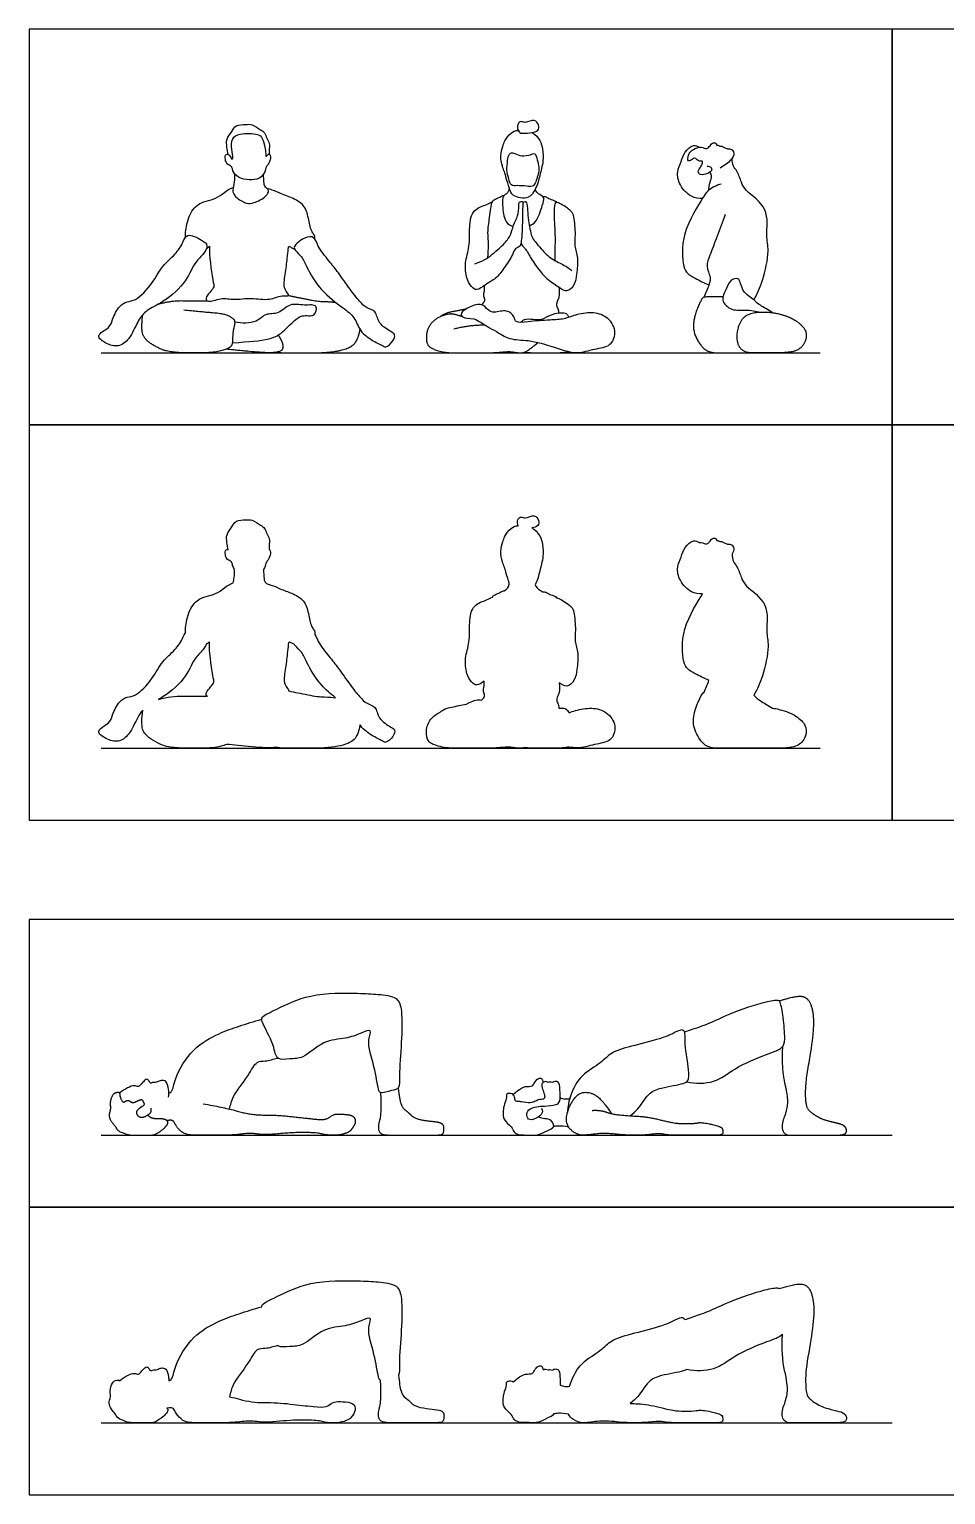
# Model space of a CAD drawing. Header units: millimetres. Extents: x 0.3 to 34.9, y 0.2 to 32.
# Drawn here: x 11.34 to 15.22, y 10.8 to 17.01 of the extents above; entities that cross this region are included whole.
import ezdxf

# ---------------------------------------------------------------- set-up
doc = ezdxf.new("R2010")
doc.units = ezdxf.units.MM
for name, color, linetype, true_color in [('AG-DIAGRAM', 7, 'Continuous', 0xfecc66), ('AG-OUTLINE', 7, 'Continuous', 0x8000ff), ('AG-PEOPLE', 7, 'Continuous', 0x66ccff), ('X-VPRT', 6, 'Continuous', 0xff00ff)]:
    doc.layers.add(name, color=color, linetype=linetype, true_color=true_color)

msp = doc.modelspace()

# ---------------------------------------------------------------- linework, layer by layer
at = {"layer": 'AG-DIAGRAM'}
for points in [[(11.645, 15.6418), (14.693, 15.6418)], [(11.645, 13.9654), (14.693, 13.9654)], [(11.645, 12.3247), (14.9978, 12.3247)], [(11.645, 11.1055), (14.9978, 11.1055)]]:
    msp.add_lwpolyline(points, dxfattribs=at)
at = {"layer": 'AG-OUTLINE'}
for points, knots in [([(12.3571, 14.8082), (12.3574, 14.8159), (12.357, 14.8314), (12.3603, 14.8534), (12.3456, 14.875), (12.3394, 14.8999), (12.3195, 14.9105), (12.2852, 14.9365), (12.2582, 14.933), (12.2135, 14.9334), (12.2011, 14.9025), (12.1728, 14.8724), (12.1785, 14.8372), (12.1805, 14.8165), (12.1828, 14.8063), (12.1796, 14.8077), (12.1701, 14.8084), (12.17, 14.7845), (12.1776, 14.7641), (12.1988, 14.7577), (12.2001, 14.7462), (12.2045, 14.7333), (12.2087, 14.727), (12.2098, 14.7143), (12.2108, 14.6937), (12.2058, 14.6738), (12.2045, 14.6668), (12.1977, 14.664), (12.1836, 14.6587), (12.1491, 14.6294), (12.111, 14.6124), (12.0668, 14.6058), (12.0177, 14.5625), (12.0022, 14.4852), (12.0018, 14.4648), (12.0019, 14.4547), (11.9981, 14.4494), (11.9884, 14.4255), (11.959, 14.3799), (11.9017, 14.3351), (11.8647, 14.2594), (11.795, 14.1858), (11.7548, 14.1843), (11.7197, 14.1654), (11.6907, 14.1065), (11.6841, 14.0708), (11.614, 14.0395), (11.6672, 14.0027), (11.7184, 13.987), (11.7681, 14.024), (11.7943, 14.0895), (11.8129, 14.1183), (11.8208, 14.1271), (11.8166, 14.0892), (11.8165, 14.0622), (11.8247, 14.0299), (11.8399, 14.0139), (11.8928, 13.9821), (11.9171, 13.9727), (11.9616, 13.9669), (11.9817, 13.9654), (12.0178, 13.9654), (12.0427, 13.9654), (12.1061, 13.9654), (12.1318, 13.9681), (12.1615, 13.9762), (12.1698, 13.9789), (12.1765, 13.9817), (12.2055, 13.979), (12.2417, 13.9756), (12.3288, 13.9675), (12.3589, 13.9662), (12.3807, 13.9684), (12.3854, 13.969), (12.3894, 13.9696), (12.3946, 13.9668), (12.4074, 13.9654), (12.4482, 13.9654), (12.4843, 13.9654), (12.5882, 13.9654), (12.6294, 13.969), (12.6907, 13.9834), (12.711, 13.9937), (12.7309, 14.0206), (12.7381, 14.0397), (12.7424, 14.0643), (12.7433, 14.0629), (12.7566, 14.0432), (12.7949, 14.0161), (12.8396, 13.9959), (12.8524, 13.986), (12.885, 14.0136), (12.8929, 14.0443), (12.8717, 14.0556), (12.817, 14.0886), (12.812, 14.1446), (12.7694, 14.1529), (12.7383, 14.1848), (12.699, 14.2356), (12.6504, 14.3052), (12.6122, 14.3543), (12.5658, 14.4095), (12.5561, 14.44), (12.5509, 14.4473), (12.5512, 14.4527), (12.5503, 14.4649), (12.5354, 14.4785), (12.524, 14.5305), (12.5131, 14.5885), (12.4594, 14.6218), (12.4111, 14.6371), (12.3712, 14.6562), (12.3555, 14.6601), (12.3479, 14.662), (12.3447, 14.6649), (12.3346, 14.674), (12.3352, 14.6999), (12.333, 14.7144), (12.3327, 14.722), (12.3344, 14.7245), (12.3407, 14.7364), (12.3428, 14.7561), (12.3546, 14.7637), (12.3648, 14.7894), (12.3616, 14.8073), (12.3576, 14.8082), (12.3571, 14.8082)], [-3.381661, -3.381661, -3.381661, -3.381661, -3.130757, -2.891993, -2.630727, -2.376547, -2.133079, -1.802336, -1.527317, -1.200888, -0.915277, -0.590131, -0.291196, 0, 0, 0, 0.118048, 0.353766, 0.59866, 0.822938, 1.003801, 1.185799, 1.185799, 1.185799, 1.506456, 1.698599, 1.698599, 1.698599, 1.941905, 2.286239, 2.623176, 2.962309, 3.373697, 3.82569, 4.111454, 4.111454, 4.111454, 4.287793, 4.696388, 5.13338, 5.619163, 6.128666, 6.443018, 6.759085, 7.170472, 7.491847, 7.873879, 8.214809, 8.593714, 8.978259, 9.438993, 9.69478, 9.69478, 9.69478, 9.868403, 9.868403, 10.042026, 10.042026, 10.215648, 10.215648, 10.389271, 10.389271, 10.562893, 10.562893, 10.736516, 10.736516, 10.822491, 10.822491, 10.822491, 10.96185, 10.96185, 11.101209, 11.101209, 11.145647, 11.145647, 11.145647, 11.365463, 11.365463, 11.585279, 11.585279, 11.805095, 11.805095, 12.02491, 12.02491, 12.244726, 12.244726, 12.244726, 12.277413, 12.707077, 13.065051, 13.248538, 13.570773, 13.842189, 14.075476, 14.482533, 14.847319, 15.1599, 15.499587, 15.919305, 16.396451, 16.815021, 17.271011, 17.519169, 17.519169, 17.519169, 17.727891, 17.950603, 18.324361, 18.721847, 19.118862, 19.496228, 19.83581, 20.087422, 20.087422, 20.087422, 20.236943, 20.508746, 20.756433, 20.756433, 20.756433, 20.830956, 21.097971, 21.283251, 21.55749, 21.773043, 21.799218, 21.799218, 21.799218, 21.799218]), ([(13.4706, 14.8995), (13.481, 14.9012), (13.4986, 14.906), (13.5025, 14.9317), (13.4821, 14.9598), (13.4439, 14.9369), (13.4261, 14.9495), (13.4073, 14.9371), (13.4096, 14.9163), (13.4128, 14.9087), (13.4123, 14.9087), (13.401, 14.9084), (13.3809, 14.8994), (13.3538, 14.8645), (13.3486, 14.8406), (13.3344, 14.8014), (13.3445, 14.7561), (13.3551, 14.7329), (13.362, 14.7054), (13.3706, 14.6785), (13.3747, 14.6649), (13.3744, 14.6594), (13.373, 14.6477), (13.3587, 14.637), (13.3539, 14.6327), (13.3513, 14.6327), (13.3457, 14.6327), (13.3302, 14.6226), (13.3108, 14.6147), (13.3054, 14.611), (13.3034, 14.6063), (13.295, 14.6023), (13.2792, 14.5924), (13.2173, 14.5758), (13.2035, 14.4962), (13.2095, 14.4168), (13.1843, 14.349), (13.1918, 14.2829), (13.212, 14.2464), (13.2377, 14.2268), (13.2575, 14.2421), (13.2686, 14.2501), (13.269, 14.2336), (13.2682, 14.2227), (13.2643, 14.2123), (13.2647, 14.2066), (13.2704, 14.1945), (13.271, 14.1894), (13.2678, 14.1812), (13.2638, 14.1758), (13.2574, 14.1692), (13.2435, 14.1734), (13.2187, 14.1659), (13.1972, 14.1548), (13.193, 14.1523), (13.172, 14.148), (13.1512, 14.1439), (13.1098, 14.1364), (13.0934, 14.129), (13.0814, 14.118), (13.0659, 14.1111), (13.0529, 14.1011), (13.0311, 14.0738), (13.0248, 14.0571), (13.0225, 14.0187), (13.0253, 14.0048), (13.0386, 13.9878), (13.0525, 13.9805), (13.0945, 13.9684), (13.1187, 13.9654), (13.1734, 13.9654), (13.2089, 13.9654), (13.2962, 13.9654), (13.3267, 13.9666), (13.3617, 13.9712), (13.3775, 13.9712), (13.4054, 13.9666), (13.4163, 13.9654), (13.4292, 13.9654), (13.4344, 13.9664), (13.4396, 13.9682), (13.4561, 13.9664), (13.4755, 13.9654), (13.5203, 13.9654), (13.5429, 13.9654), (13.5886, 13.9654), (13.6098, 13.9671), (13.6293, 13.9706), (13.6405, 13.9683), (13.6785, 13.9633), (13.7341, 13.9843), (13.8088, 13.99), (13.8333, 14.0617), (13.79, 14.1229), (13.7245, 14.1399), (13.6647, 14.129), (13.6372, 14.1191), (13.6284, 14.1162), (13.6241, 14.1229), (13.6174, 14.1355), (13.5952, 14.1361), (13.5848, 14.1348), (13.585, 14.1441), (13.5835, 14.1512), (13.5771, 14.1612), (13.5761, 14.1673), (13.5782, 14.1818), (13.5805, 14.1885), (13.5874, 14.2007), (13.5884, 14.2169), (13.5868, 14.2432), (13.5978, 14.2354), (13.6203, 14.2194), (13.6561, 14.2554), (13.6612, 14.2995), (13.6708, 14.3669), (13.6501, 14.4191), (13.6583, 14.4651), (13.6497, 14.5418), (13.641, 14.5678), (13.5937, 14.597), (13.5781, 14.6035), (13.5746, 14.6031), (13.5727, 14.6056), (13.5691, 14.6116), (13.5449, 14.6162), (13.5319, 14.6279), (13.5207, 14.629), (13.5156, 14.629), (13.5153, 14.6292), (13.5097, 14.6333), (13.493, 14.6428), (13.487, 14.6529), (13.4841, 14.6581), (13.4894, 14.6687), (13.4979, 14.6882), (13.5113, 14.7474), (13.5197, 14.7785), (13.5171, 14.8298), (13.5072, 14.8652), (13.4845, 14.8933), (13.4722, 14.8989), (13.4706, 14.8995)], [-2.064664, -2.064664, -2.064664, -2.064664, -1.795893, -1.554835, -1.285203, -0.967944, -0.743918, -0.519038, -0.297236, -0.297236, -0.297236, -0.283153, 0.006638, 0.342609, 0.601103, 0.931183, 1.281482, 1.54208, 1.814891, 2.155269, 2.155269, 2.155269, 2.366724, 2.616159, 2.616159, 2.616159, 2.758608, 2.981178, 3.217343, 3.392497, 3.392497, 3.392497, 3.666997, 4.055013, 4.499694, 4.967558, 5.406716, 5.82287, 6.155915, 6.421809, 6.711911, 6.711911, 6.711911, 6.771553, 6.771553, 6.831196, 6.831196, 6.890839, 6.890839, 6.950482, 6.950482, 6.950482, 7.323658, 7.423948, 7.423948, 7.423948, 7.585201, 7.585201, 7.746453, 7.746453, 7.746453, 7.885924, 7.885924, 8.039387, 8.039387, 8.19285, 8.19285, 8.346313, 8.346313, 8.499776, 8.499776, 8.653239, 8.653239, 8.806702, 8.806702, 8.960165, 8.960165, 9.113628, 9.113628, 9.213784, 9.213784, 9.213784, 9.384723, 9.384723, 9.555663, 9.555663, 9.726602, 9.726602, 9.726602, 9.909072, 10.362912, 10.790762, 11.196019, 11.621218, 12.039875, 12.47082, 12.675596, 12.675596, 12.675596, 12.929518, 13.128064, 13.128064, 13.128064, 13.204953, 13.204953, 13.281841, 13.281841, 13.35873, 13.35873, 13.435618, 13.435618, 13.435618, 13.727003, 14.058304, 14.409289, 14.835029, 15.213959, 15.573666, 16.021032, 16.297252, 16.691621, 16.852154, 16.852154, 16.852154, 17.011022, 17.261361, 17.479794, 17.683455, 17.683455, 17.683455, 17.699216, 17.955763, 18.17459, 18.17459, 18.17459, 18.477431, 18.873858, 19.178241, 19.53999, 19.862983, 20.202482, 20.253269, 20.253269, 20.253269, 20.253269]), ([(14.3192, 14.7895), (14.3245, 14.7971), (14.3312, 14.8133), (14.3159, 14.8323), (14.2961, 14.8295), (14.2901, 14.8356), (14.2808, 14.8373), (14.2763, 14.8433), (14.2669, 14.8406), (14.2638, 14.8464), (14.2523, 14.8437), (14.2516, 14.8562), (14.2386, 14.8577), (14.2255, 14.8443), (14.2136, 14.8255), (14.1948, 14.8379), (14.182, 14.8374), (14.1792, 14.837), (14.1722, 14.8412), (14.1545, 14.8514), (14.1154, 14.8172), (14.1051, 14.7757), (14.0829, 14.7328), (14.0947, 14.6743), (14.144, 14.6229), (14.1783, 14.6197), (14.1943, 14.6202), (14.1756, 14.5895), (14.1, 14.4753), (14.1094, 14.3358), (14.1289, 14.2994), (14.1645, 14.2811), (14.2013, 14.2613), (14.2211, 14.253), (14.2155, 14.2369), (14.2078, 14.2178), (14.1994, 14.201), (14.1985, 14.2008), (14.1978, 14.2006), (14.1929, 14.1979), (14.1856, 14.1848), (14.1651, 14.1376), (14.1587, 14.1145), (14.1537, 14.0694), (14.1582, 14.0472), (14.1812, 14.0035), (14.1933, 13.988), (14.2186, 13.9699), (14.2367, 13.9654), (14.2839, 13.9654), (14.3064, 13.9654), (14.3493, 13.9654), (14.3753, 13.9654), (14.4058, 13.9654), (14.4318, 13.9654), (14.4659, 13.9654), (14.5501, 13.9654), (14.5791, 13.9691), (14.6106, 13.9836), (14.622, 13.9964), (14.636, 14.0331), (14.6358, 14.049), (14.6209, 14.0762), (14.6082, 14.089), (14.5724, 14.1132), (14.5487, 14.1229), (14.5193, 14.1302), (14.5101, 14.1324), (14.5007, 14.1343), (14.4914, 14.1356), (14.4814, 14.1414), (14.4545, 14.1571), (14.4223, 14.1772), (14.4171, 14.1859), (14.4118, 14.1901), (14.4265, 14.2165), (14.4513, 14.2686), (14.4794, 14.399), (14.4605, 14.4616), (14.4812, 14.5811), (14.3766, 14.6493), (14.3587, 14.6859), (14.3429, 14.7372), (14.3234, 14.753), (14.319, 14.7778), (14.3192, 14.7895)], [-5.266539, -5.266539, -5.266539, -5.266539, -5.077326, -4.876729, -4.683732, -4.557274, -4.423517, -4.305798, -4.177794, -4.073358, -3.939383, -3.802675, -3.661529, -3.465731, -3.273632, -3.045369, -2.979018, -2.979018, -2.979018, -2.756058, -2.454065, -2.154488, -1.848493, -1.508978, -1.138572, -0.825566, -0.825566, -0.825566, -0.243176, 0.286318, 0.556283, 0.832594, 1.195316, 1.195316, 1.195316, 1.534242, 1.534242, 1.534242, 1.547913, 1.547913, 1.685349, 1.685349, 1.822784, 1.822784, 1.96022, 1.96022, 2.097655, 2.097655, 2.235091, 2.235091, 2.372527, 2.372527, 2.509962, 2.509962, 2.509962, 2.675244, 2.675244, 2.840526, 2.840526, 3.005808, 3.005808, 3.171089, 3.171089, 3.336371, 3.336371, 3.501653, 3.501653, 3.501653, 3.553829, 3.553829, 3.553829, 3.749149, 4.092133, 4.274878, 4.274878, 4.274878, 4.704716, 5.212414, 5.583406, 6.053614, 6.530409, 6.823973, 7.142369, 7.373802, 7.611929, 7.611929, 7.611929, 7.611929]), ([(11.8886, 14.1723), (11.8909, 14.1736), (11.9257, 14.1941), (12.0012, 14.2521), (12.0364, 14.3446), (12.0713, 14.3759), (12.0882, 14.3994), (12.0913, 14.4076), (12.0944, 14.409), (12.0997, 14.412), (12.1059, 14.4211), (12.1007, 14.3908), (12.1181, 14.2616), (12.1273, 14.2418), (12.0836, 14.2016), (12.0911, 14.1877), (12.0954, 14.1855), (12.0554, 14.1854), (12.0203, 14.1858), (11.9595, 14.1872), (11.9258, 14.1825), (11.8886, 14.1723)], [6.950203, 6.950203, 6.950203, 6.950203, 6.993365, 7.580984, 8.090528, 8.464708, 8.688031, 8.688031, 8.688031, 8.853787, 8.977251, 9.212122, 9.813324, 10.062593, 10.438883, 10.601922, 10.601922, 10.601922, 10.883259, 10.883259, 11.164596, 11.164596, 11.164596, 11.164596]), ([(12.4939, 14.3724), (12.503, 14.3605), (12.5165, 14.3265), (12.5658, 14.2402), (12.6182, 14.1952), (12.6382, 14.1796), (12.6247, 14.1813), (12.6091, 14.1824), (12.5732, 14.1831), (12.5496, 14.1862), (12.4911, 14.1977), (12.4641, 14.2031), (12.4395, 14.2083), (12.4396, 14.2084), (12.4418, 14.212), (12.4137, 14.2382), (12.4267, 14.2982), (12.4333, 14.3633), (12.4381, 14.402), (12.4396, 14.4199), (12.4539, 14.409), (12.4609, 14.4071), (12.4647, 14.4055), (12.4656, 14.4036), (12.4722, 14.3942), (12.4859, 14.3827), (12.4939, 14.3724)], [-8.861446, -8.861446, -8.861446, -8.861446, -8.497871, -7.944581, -7.575723, -7.575723, -7.575723, -7.394883, -7.394883, -7.214044, -7.214044, -7.033204, -7.033204, -7.033204, -7.023825, -6.734957, -6.326593, -5.896882, -5.569473, -5.396613, -5.21047, -5.027405, -5.027405, -5.027405, -4.946669, -4.630035, -4.630035, -4.630035, -4.630035]), ([(11.7229, 11.2839), (11.7222, 11.2849), (11.7214, 11.2856), (11.7177, 11.2871), (11.7129, 11.2868), (11.6994, 11.2833), (11.6936, 11.277), (11.6841, 11.2552), (11.6823, 11.2441), (11.6847, 11.2214), (11.6838, 11.2112), (11.6778, 11.1931), (11.6782, 11.1844), (11.6856, 11.1674), (11.6903, 11.1599), (11.7016, 11.1471), (11.7063, 11.1406), (11.7136, 11.1271), (11.7207, 11.1217), (11.7419, 11.1137), (11.7502, 11.1106), (11.7622, 11.1065), (11.7733, 11.1055), (11.8055, 11.1055), (11.8214, 11.1055), (11.853, 11.1055), (11.8632, 11.106), (11.8727, 11.1082), (11.8805, 11.1124), (11.9022, 11.1267), (11.9097, 11.1325), (11.9178, 11.1414), (11.9215, 11.1459), (11.928, 11.155), (11.9288, 11.1592), (11.9265, 11.1647), (11.9253, 11.1662), (11.9236, 11.1675), (11.9386, 11.1701), (11.9477, 11.1692), (11.9542, 11.1605), (11.9587, 11.1534), (11.9703, 11.1339), (11.9788, 11.1251), (12.0015, 11.1094), (12.0198, 11.1055), (12.0702, 11.1055), (12.104, 11.1055), (12.1885, 11.1055), (12.2203, 11.1072), (12.2629, 11.1139), (12.2845, 11.1139), (12.3283, 11.1072), (12.3598, 11.1076), (12.4422, 11.116), (12.4795, 11.1177), (12.5466, 11.1164), (12.5696, 11.1144), (12.5946, 11.1073), (12.6102, 11.1055), (12.6475, 11.1055), (12.663, 11.1075), (12.6876, 11.1157), (12.6957, 11.1195), (12.7034, 11.1264), (12.7086, 11.1334), (12.7221, 11.1541), (12.7238, 11.1643), (12.7173, 11.1844), (12.7076, 11.1904), (12.6758, 11.1944), (12.6617, 11.1954), (12.6373, 11.1954), (12.6274, 11.1925), (12.6125, 11.1811), (12.6048, 11.1768), (12.5892, 11.1714), (12.5712, 11.1715), (12.5149, 11.1775), (12.4827, 11.1811), (12.41, 11.1893), (12.3736, 11.1913), (12.3009, 11.191), (12.2656, 11.1958), (12.2194, 11.2089), (12.2055, 11.2125), (12.1895, 11.2162), (12.1934, 11.2344), (12.2007, 11.2726), (12.2686, 11.3532), (12.3005, 11.4219), (12.3414, 11.4177), (12.3759, 11.4282), (12.3936, 11.4326), (12.3939, 11.4323), (12.4051, 11.4241), (12.4484, 11.4307), (12.5033, 11.4289), (12.585, 11.5102), (12.6797, 11.5128), (12.7409, 11.5352), (12.7806, 11.5524), (12.785, 11.5483), (12.7895, 11.5441), (12.7678, 11.5013), (12.8044, 11.3988), (12.8182, 11.3046), (12.8234, 11.2877), (12.829, 11.2861), (12.8304, 11.265), (12.831, 11.2432), (12.8304, 11.1983), (12.828, 11.1789), (12.8192, 11.1461), (12.8189, 11.1332), (12.8268, 11.1143), (12.8345, 11.1089), (12.8579, 11.1062), (12.8755, 11.1055), (12.9226, 11.1055), (12.9445, 11.1055), (12.9849, 11.1055), (13.0099, 11.1055), (13.0692, 11.1055), (13.086, 11.1066), (13.0936, 11.1111), (13.0961, 11.1159), (13.0983, 11.1307), (13.0982, 11.1374), (13.0957, 11.1495), (13.091, 11.154), (13.0748, 11.1599), (13.063, 11.162), (13.0318, 11.1645), (13.0153, 11.1671), (12.9803, 11.1749), (12.9676, 11.181), (12.9518, 11.1974), (12.9436, 11.2046), (12.9268, 11.217), (12.9204, 11.2269), (12.9117, 11.254), (12.9082, 11.2764), (12.9054, 11.3076), (12.9117, 11.3172), (12.9063, 11.3667), (12.9191, 11.4982), (12.9221, 11.627), (12.9041, 11.6949), (12.8135, 11.7035), (12.7314, 11.7083), (12.5288, 11.7103), (12.3991, 11.6439), (12.3303, 11.6131), (12.3254, 11.6005), (12.3254, 11.5969), (12.2933, 11.5884), (12.2287, 11.5681), (12.1425, 11.5379), (12.0298, 11.4767), (11.9565, 11.3549), (11.9489, 11.2903), (11.936, 11.2857), (11.9317, 11.2833), (11.9316, 11.289), (11.9301, 11.306), (11.9228, 11.3365), (11.8991, 11.3399), (11.8834, 11.3313), (11.8736, 11.3293), (11.8629, 11.3298), (11.8573, 11.3262), (11.8509, 11.3268), (11.8452, 11.3432), (11.8322, 11.3428), (11.821, 11.3281), (11.8088, 11.3172), (11.8021, 11.309), (11.7839, 11.3191), (11.7557, 11.3062), (11.733, 11.2929), (11.7229, 11.2839)], [1.675006, 1.675006, 1.675006, 1.675006, 1.710027, 1.710027, 1.810617, 1.810617, 1.911207, 1.911207, 2.011796, 2.011796, 2.112386, 2.112386, 2.212976, 2.212976, 2.313566, 2.313566, 2.414156, 2.414156, 2.514745, 2.514745, 2.615335, 2.615335, 2.715925, 2.715925, 2.816515, 2.816515, 2.917105, 2.917105, 3.017695, 3.017695, 3.118284, 3.118284, 3.218874, 3.218874, 3.319464, 3.319464, 3.359715, 3.359715, 3.359715, 3.631174, 3.631174, 3.902634, 3.902634, 4.174093, 4.174093, 4.445553, 4.445553, 4.717013, 4.717013, 4.988472, 4.988472, 5.259932, 5.259932, 5.531392, 5.531392, 5.802851, 5.802851, 6.074311, 6.074311, 6.345771, 6.345771, 6.61723, 6.61723, 6.88869, 6.88869, 7.160149, 7.160149, 7.431609, 7.431609, 7.703069, 7.703069, 7.974528, 7.974528, 8.245988, 8.245988, 8.517448, 8.517448, 8.788907, 8.788907, 9.060367, 9.060367, 9.331826, 9.331826, 9.603286, 9.603286, 9.697313, 9.697313, 9.697313, 10.18603, 10.862819, 11.407372, 11.791034, 12.274488, 12.274488, 12.274488, 12.290036, 12.754644, 13.241027, 13.918418, 14.548614, 15.100527, 15.508933, 15.508933, 15.508933, 15.916941, 16.624265, 17.265753, 17.535455, 17.535455, 17.535455, 17.730122, 17.730122, 17.924789, 17.924789, 18.119456, 18.119456, 18.314123, 18.314123, 18.50879, 18.50879, 18.703457, 18.703457, 18.898123, 18.898123, 19.09279, 19.09279, 19.287457, 19.287457, 19.482124, 19.482124, 19.676791, 19.676791, 19.871458, 19.871458, 20.066125, 20.066125, 20.260792, 20.260792, 20.455459, 20.455459, 20.650126, 20.650126, 20.844793, 20.844793, 20.844793, 21.310301, 22.084644, 22.83851, 23.336684, 23.911188, 24.525983, 25.447306, 26.261437, 26.80661, 26.967929, 26.967929, 26.967929, 27.622216, 28.247293, 28.985213, 29.767213, 30.26204, 30.512409, 30.512409, 30.512409, 30.706631, 31.089537, 31.379474, 31.652222, 31.860219, 32.069773, 32.234046, 32.380456, 32.635855, 32.8416, 33.120395, 33.390244, 33.579517, 33.848209, 34.205085, 34.622789, 34.622789, 34.622789, 34.622789]), ([(13.3913, 11.2782), (13.39, 11.2795), (13.3847, 11.2834), (13.3743, 11.2831), (13.3617, 11.2818), (13.364, 11.257), (13.3499, 11.2307), (13.3437, 11.1693), (13.3857, 11.144), (13.3937, 11.1178), (13.4165, 11.1059), (13.4591, 11.1068), (13.5001, 11.1041), (13.5322, 11.1251), (13.5605, 11.1353), (13.5629, 11.1427), (13.563, 11.1433), (13.5698, 11.1446), (13.5837, 11.147), (13.6121, 11.1449), (13.6257, 11.1414), (13.6307, 11.1328), (13.6377, 11.1256), (13.6614, 11.1102), (13.6742, 11.1055), (13.6961, 11.1055), (13.7138, 11.1071), (13.7628, 11.1136), (13.7898, 11.1136), (13.8485, 11.1071), (13.8774, 11.1055), (13.9344, 11.1055), (13.9593, 11.1069), (14.002, 11.1123), (14.0183, 11.1123), (14.0411, 11.1069), (14.0627, 11.1055), (14.1261, 11.1055), (14.1567, 11.1055), (14.2157, 11.1055), (14.2388, 11.1055), (14.2722, 11.1055), (14.2805, 11.1094), (14.2805, 11.1251), (14.2791, 11.1314), (14.2734, 11.1409), (14.2582, 11.1463), (14.203, 11.1582), (14.1846, 11.1602), (14.1666, 11.1564), (14.1522, 11.1552), (14.1127, 11.1542), (14.0956, 11.1549), (14.0666, 11.1587), (14.0431, 11.1637), (13.9782, 11.1798), (13.948, 11.1845), (13.909, 11.1865), (13.8983, 11.1871), (13.8879, 11.1879), (13.8992, 11.1971), (13.9225, 11.2146), (13.9633, 11.2853), (14.0167, 11.3079), (14.1047, 11.3214), (14.1237, 11.3288), (14.127, 11.3315), (14.1642, 11.3241), (14.2474, 11.3231), (14.3296, 11.3926), (14.4584, 11.4478), (14.5207, 11.467), (14.5329, 11.4805), (14.5297, 11.4191), (14.5328, 11.368), (14.5515, 11.2869), (14.5555, 11.2577), (14.5527, 11.2223), (14.5478, 11.2021), (14.5311, 11.1569), (14.5295, 11.1389), (14.5396, 11.1122), (14.5493, 11.1055), (14.5781, 11.1055), (14.6065, 11.1055), (14.6913, 11.1055), (14.7272, 11.1055), (14.7861, 11.1055), (14.8017, 11.1097), (14.8053, 11.1265), (14.8039, 11.1338), (14.7948, 11.1459), (14.7857, 11.1507), (14.7587, 11.1575), (14.7434, 11.1613), (14.7095, 11.1696), (14.6922, 11.1772), (14.6568, 11.1989), (14.6452, 11.2092), (14.6344, 11.2287), (14.6315, 11.2492), (14.6307, 11.3116), (14.6351, 11.3525), (14.6533, 11.4534), (14.6597, 11.4978), (14.667, 11.5744), (14.6665, 11.6056), (14.6574, 11.6536), (14.6506, 11.6703), (14.6324, 11.6887), (14.621, 11.6935), (14.5937, 11.694), (14.5644, 11.6876), (14.5195, 11.6746), (14.5182, 11.676), (14.5107, 11.679), (14.4502, 11.6701), (14.3069, 11.6207), (14.2227, 11.5773), (14.1513, 11.5541), (14.129, 11.5465), (14.1182, 11.5429), (14.1179, 11.5438), (14.1155, 11.5497), (14.1041, 11.5555), (14.0659, 11.535), (14.0226, 11.5163), (13.9067, 11.4858), (13.8072, 11.4613), (13.7636, 11.4087), (13.6779, 11.3645), (13.6425, 11.2986), (13.632, 11.2655), (13.6306, 11.2605), (13.6239, 11.2592), (13.6101, 11.2585), (13.5968, 11.2622), (13.5906, 11.265), (13.5913, 11.2758), (13.59, 11.3049), (13.5858, 11.3359), (13.5633, 11.3336), (13.5583, 11.3274), (13.5465, 11.333), (13.5399, 11.3273), (13.5275, 11.3353), (13.5226, 11.3319), (13.5201, 11.3301), (13.5201, 11.3301), (13.519, 11.3313), (13.5166, 11.3335), (13.5146, 11.3442), (13.5084, 11.3484), (13.4946, 11.3458), (13.4807, 11.3283), (13.4744, 11.3102), (13.442, 11.3156), (13.4108, 11.2953), (13.3974, 11.2844), (13.3913, 11.2782)], [8.096827, 8.096827, 8.096827, 8.096827, 8.18001, 8.404354, 8.595937, 8.871965, 9.220262, 9.68084, 10.091625, 10.40035, 10.694739, 11.098009, 11.489077, 11.884571, 12.235303, 12.263598, 12.263598, 12.263598, 12.546247, 12.946917, 12.946917, 12.946917, 13.102482, 13.102482, 13.354759, 13.354759, 13.607035, 13.607035, 13.859312, 13.859312, 14.111588, 14.111588, 14.363864, 14.363864, 14.616141, 14.616141, 14.868417, 14.868417, 15.120694, 15.120694, 15.37297, 15.37297, 15.625246, 15.625246, 15.877523, 15.877523, 16.129799, 16.129799, 16.382076, 16.382076, 16.634352, 16.634352, 16.886628, 16.886628, 17.138905, 17.138905, 17.391181, 17.391181, 17.490358, 17.490358, 17.490358, 17.898811, 18.436491, 18.919848, 19.518315, 19.705618, 19.705618, 19.705618, 20.364439, 21.001686, 21.745919, 22.268004, 22.268004, 22.268004, 22.548073, 22.548073, 22.828141, 22.828141, 23.10821, 23.10821, 23.388279, 23.388279, 23.668347, 23.668347, 23.948416, 23.948416, 24.228485, 24.228485, 24.508554, 24.508554, 24.788622, 24.788622, 25.068691, 25.068691, 25.34876, 25.34876, 25.628829, 25.628829, 25.908897, 25.908897, 26.188966, 26.188966, 26.469035, 26.469035, 26.749103, 26.749103, 27.029172, 27.029172, 27.309241, 27.309241, 27.58931, 27.58931, 27.869378, 27.869378, 27.869378, 27.993147, 28.457384, 29.231786, 29.851774, 30.370045, 30.731182, 30.731182, 30.731182, 30.765072, 30.992852, 31.37857, 31.812838, 32.490724, 33.113774, 33.610182, 34.206926, 34.810922, 34.920633, 34.920633, 34.920633, 35.199254, 35.478018, 35.478018, 35.478018, 35.756717, 36.11192, 36.359961, 36.524765, 36.728024, 36.896373, 37.114101, 37.291291, 37.292594, 37.292594, 37.292594, 37.427211, 37.624279, 37.781937, 37.999207, 38.290186, 38.537807, 38.865886, 39.239794, 39.554973, 39.554973, 39.554973, 39.554973])]:
    msp.add_open_spline(points, degree=3, knots=knots, dxfattribs=at)
at = {"layer": 'AG-PEOPLE'}
for points, degree, knots in [([(12.1828, 16.4827), (12.1805, 16.4929), (12.1785, 16.5136), (12.1728, 16.5488), (12.2011, 16.5789), (12.2135, 16.6098), (12.2582, 16.6094), (12.2852, 16.6129), (12.3195, 16.5869), (12.3394, 16.5763), (12.3456, 16.5514), (12.3603, 16.5298), (12.357, 16.5078), (12.3574, 16.4923), (12.3571, 16.4846)], 3, [0, 0, 0, 0, 0.291196, 0.590131, 0.915277, 1.200888, 1.527317, 1.802336, 2.133079, 2.376547, 2.630727, 2.891993, 3.130757, 3.381661, 3.381661, 3.381661, 3.381661]), ([(13.4344, 16.5727), (13.4268, 16.5728), (13.4131, 16.5742), (13.4053, 16.6121), (13.4261, 16.6259), (13.4439, 16.6133), (13.4821, 16.6362), (13.5025, 16.6081), (13.4986, 16.5824), (13.4701, 16.5748), (13.4448, 16.5727), (13.4344, 16.5727)], 3, [0, 0, 0, 0, 0.225446, 0.519038, 0.743918, 0.967944, 1.285203, 1.554835, 1.795893, 2.064664, 2.377555, 2.377555, 2.377555, 2.377555]), ([(12.2025, 16.4688), (12.202, 16.4654), (12.1984, 16.4586), (12.1926, 16.4799), (12.1701, 16.4886), (12.17, 16.4609), (12.1776, 16.4405), (12.1988, 16.4341), (12.2004, 16.42), (12.216, 16.3797), (12.3074, 16.3676), (12.3396, 16.4028), (12.3428, 16.4325), (12.3546, 16.4401), (12.3648, 16.4658), (12.3607, 16.4886), (12.3488, 16.4808), (12.3425, 16.4682), (12.3425, 16.4958), (12.339, 16.5113), (12.3299, 16.5539), (12.309, 16.5718), (12.2335, 16.5736), (12.1964, 16.5536), (12.1961, 16.5046), (12.2037, 16.477), (12.2025, 16.4688)], 3, [0, 0, 0, 0, 0.133074, 0.345909, 0.558806, 0.794523, 1.039417, 1.263696, 1.444559, 1.761897, 2.235403, 2.576282, 2.843297, 3.028577, 3.302816, 3.518369, 3.684383, 3.828356, 4.052265, 4.285988, 4.614736, 4.878893, 5.321287, 5.639682, 5.989309, 6.298629, 6.298629, 6.298629, 6.298629]), ([(13.4706, 16.5759), (13.4722, 16.5753), (13.4845, 16.5697), (13.5072, 16.5416), (13.5171, 16.5062), (13.5197, 16.4549), (13.5113, 16.4238), (13.4979, 16.3646), (13.4894, 16.3451), (13.4841, 16.3345), (13.4781, 16.3225), (13.4607, 16.2902), (13.3863, 16.3027), (13.375, 16.341), (13.362, 16.3818), (13.3551, 16.4093), (13.3445, 16.4325), (13.3344, 16.4778), (13.3486, 16.517), (13.3538, 16.5409), (13.3809, 16.5758), (13.401, 16.5848), (13.4123, 16.5851), (13.4128, 16.5851)], 3, [4.047849, 4.047849, 4.047849, 4.047849, 4.098636, 4.438135, 4.761128, 5.122877, 5.42726, 5.823686, 6.126528, 6.126528, 6.126528, 6.471153, 6.879447, 7.195224, 7.535601, 7.808412, 8.06901, 8.41931, 8.749389, 9.007884, 9.343855, 9.633645, 9.647728, 9.647728, 9.647728, 9.647728]), ([(14.2144, 16.4325), (14.2194, 16.433), (14.2307, 16.431), (14.236, 16.4145), (14.215, 16.4), (14.1857, 16.3937), (14.1706, 16.4099), (14.1888, 16.4306), (14.195, 16.4481), (14.193, 16.4559), (14.1766, 16.4526), (14.1673, 16.467), (14.1556, 16.4687), (14.139, 16.4512), (14.1284, 16.4606), (14.1364, 16.4899), (14.1539, 16.5051), (14.1873, 16.5194), (14.2136, 16.5019), (14.2255, 16.5207), (14.2386, 16.5341), (14.2516, 16.5326), (14.2523, 16.5201), (14.2638, 16.5228), (14.2669, 16.517), (14.2763, 16.5197), (14.2808, 16.5137), (14.2901, 16.512), (14.2961, 16.5059), (14.3159, 16.5087), (14.3324, 16.4883), (14.315, 16.4546), (14.2859, 16.4357), (14.2685, 16.4253)], 3, [0, 0, 0, 0, 0.175405, 0.33565, 0.552636, 0.796827, 0.971704, 1.197527, 1.393357, 1.496252, 1.663478, 1.841698, 1.985227, 2.192344, 2.323356, 2.55961, 2.78251, 3.045369, 3.273632, 3.465731, 3.661529, 3.802675, 3.939383, 4.073358, 4.177794, 4.305798, 4.423517, 4.557274, 4.683732, 4.876729, 5.077326, 5.311365, 5.663527, 5.663527, 5.663527, 5.663527]), ([(13.4651, 16.4818), (13.4542, 16.478), (13.4273, 16.4746), (13.4001, 16.486), (13.3774, 16.4938), (13.3672, 16.4639), (13.3671, 16.4382), (13.3621, 16.4153), (13.3724, 16.3805), (13.3803, 16.3483), (13.409, 16.3517), (13.4463, 16.3487), (13.473, 16.3448), (13.4868, 16.3605), (13.5016, 16.4121), (13.5001, 16.4299), (13.494, 16.4588), (13.486, 16.4923), (13.4727, 16.4844), (13.4651, 16.4818)], 3, [0, 0, 0, 0, 0.317425, 0.604161, 0.827099, 1.091576, 1.360703, 1.607258, 1.923488, 2.200248, 2.454463, 2.781002, 3.037489, 3.261545, 3.637268, 3.861974, 4.148615, 4.420926, 4.643208, 4.643208, 4.643208, 4.643208]), ([(14.1943, 16.2966), (14.1783, 16.2961), (14.144, 16.2993), (14.0947, 16.3507), (14.0829, 16.4092), (14.1051, 16.4521), (14.1154, 16.4936), (14.1545, 16.5278), (14.1722, 16.5176), (14.1792, 16.5134)], 3, [0, 0, 0, 0, 0.313006, 0.683412, 1.022927, 1.328922, 1.6285, 1.930492, 2.153452, 2.153452, 2.153452, 2.153452]), ([(14.4118, 15.8665), (14.4265, 15.8929), (14.4513, 15.945), (14.4794, 16.0754), (14.4605, 16.138), (14.4812, 16.2575), (14.3766, 16.3257), (14.3587, 16.3623), (14.3429, 16.4136), (14.3234, 16.4294), (14.319, 16.4542), (14.3192, 16.4659)], 3, [0, 0, 0, 0, 0.429838, 0.937536, 1.308528, 1.778736, 2.25553, 2.549095, 2.867491, 3.098924, 3.337051, 3.337051, 3.337051, 3.337051]), ([(12.2087, 16.4034), (12.2098, 16.3907), (12.211, 16.3656), (12.2, 16.3313), (12.2091, 16.3039), (12.2531, 16.2757), (12.2855, 16.2731), (12.3381, 16.2981), (12.356, 16.3218), (12.354, 16.335), (12.3345, 16.3471), (12.3352, 16.3763), (12.333, 16.3908), (12.3327, 16.3984)], 3, [0, 0, 0, 0, 0.320657, 0.624993, 0.892105, 1.254499, 1.55207, 1.943779, 2.216158, 2.383834, 2.617392, 2.889195, 3.136882, 3.136882, 3.136882, 3.136882]), ([(14.2246, 16.4074), (14.2279, 16.4025), (14.2349, 16.3905), (14.2232, 16.3627), (14.2199, 16.3402), (14.2177, 16.3285)], 3, [0, 0, 0, 0, 0.1909717, 0.4312104, 0.7006708, 0.7006708, 0.7006708, 0.7006708]), ([(12.0019, 16.1311), (12.0018, 16.1412), (12.0022, 16.1616), (12.0177, 16.2389), (12.0668, 16.2822), (12.111, 16.2888), (12.1491, 16.3058), (12.1836, 16.3351), (12.1977, 16.3404), (12.2045, 16.3432)], 3, [0, 0, 0, 0, 0.285765, 0.737757, 1.149145, 1.488279, 1.825215, 2.169549, 2.412855, 2.412855, 2.412855, 2.412855]), ([(13.3747, 16.3413), (13.3744, 16.3358), (13.373, 16.3241), (13.3532, 16.3093), (13.3447, 16.2994), (13.3462, 16.2559), (13.356, 16.1905), (13.3814, 16.1816), (13.3919, 16.1779)], 3, [0, 0, 0, 0, 0.211455, 0.46089, 0.639056, 0.976032, 1.391197, 1.69136, 1.69136, 1.69136, 1.69136]), ([(14.2733, 16.3572), (14.253, 16.3526), (14.2127, 16.3296), (14.1953, 16.2955), (14.1, 16.1521), (14.1094, 16.0122), (14.1289, 15.9758), (14.1645, 15.9575), (14.2013, 15.9377), (14.2211, 15.9294)], 3, [0, 0, 0, 0, 0.357516, 0.639399, 1.22531, 1.754804, 2.024768, 2.301079, 2.663802, 2.663802, 2.663802, 2.663802]), ([(12.5509, 16.1237), (12.5512, 16.1291), (12.5503, 16.1413), (12.5354, 16.1549), (12.524, 16.2069), (12.5131, 16.2649), (12.4594, 16.2982), (12.4111, 16.3135), (12.3712, 16.3326), (12.3555, 16.3365), (12.3479, 16.3384)], 3, [0, 0, 0, 0, 0.208723, 0.431435, 0.805192, 1.202678, 1.599693, 1.977059, 2.316641, 2.568253, 2.568253, 2.568253, 2.568253]), ([(13.2294, 16.0198), (13.2441, 16.0244), (13.2736, 16.0344), (13.3334, 16.0851), (13.3734, 16.1236), (13.3856, 16.1591), (13.4002, 16.2029), (13.4115, 16.2205), (13.4168, 16.2639), (13.4144, 16.282), (13.4354, 16.2857), (13.4304, 16.2635), (13.4321, 16.1937), (13.4261, 16.1109), (13.4214, 16.0918), (13.3976, 16.0849), (13.3898, 16.055), (13.3523, 15.9989), (13.32, 15.9562), (13.2741, 15.9327), (13.2389, 15.9022), (13.212, 15.9228), (13.1918, 15.9593), (13.1843, 16.0254), (13.2095, 16.0932), (13.2035, 16.1726), (13.2173, 16.2522), (13.2792, 16.2688), (13.295, 16.2787), (13.3034, 16.2827)], 3, [0, 0, 0, 0, 0.351968, 0.810689, 1.195418, 1.513942, 1.858325, 2.103858, 2.443294, 2.651187, 2.836957, 3.035804, 3.485124, 3.962379, 4.173567, 4.40467, 4.68334, 5.110251, 5.493697, 5.869004, 6.199996, 6.46589, 6.798936, 7.21509, 7.654248, 8.122112, 8.566793, 8.954809, 9.229309, 9.229309, 9.229309, 9.229309]), ([(13.2836, 16.0454), (13.2855, 16.0629), (13.2886, 16.0982), (13.2819, 16.1539), (13.2916, 16.211), (13.2998, 16.2835), (13.3108, 16.2911), (13.3302, 16.299), (13.3457, 16.3091), (13.3513, 16.3091), (13.3539, 16.3091)], 3, [0, 0, 0, 0, 0.377536, 0.759259, 1.172482, 1.602118, 1.777273, 2.013437, 2.236007, 2.378456, 2.378456, 2.378456, 2.378456]), ([(13.4244, 16.1065), (13.4271, 16.1015), (13.4334, 16.0913), (13.4465, 16.0811), (13.4684, 16.0352), (13.5294, 15.9537), (13.5805, 15.9259), (13.6189, 15.8944), (13.6561, 15.9318), (13.6612, 15.9759), (13.6708, 16.0433), (13.6501, 16.0955), (13.6583, 16.1415), (13.6497, 16.2182), (13.641, 16.2442), (13.5906, 16.2754), (13.5669, 16.2841), (13.5626, 16.2339), (13.5705, 16.1441), (13.5678, 16.0751), (13.5682, 16.0467), (13.5682, 16.0332)], 3, [0, 0, 0, 0, 0.214352, 0.416284, 0.7799, 1.306865, 1.711908, 2.041204, 2.372505, 2.72349, 3.149229, 3.528159, 3.887866, 4.335232, 4.611452, 5.005821, 5.221481, 5.544539, 6.055469, 6.488135, 6.818463, 6.818463, 6.818463, 6.818463]), ([(13.4332, 16.278), (13.4352, 16.2807), (13.4419, 16.2857), (13.4504, 16.2778), (13.4521, 16.2433), (13.4562, 16.2033), (13.4674, 16.1347), (13.4843, 16.1133), (13.5106, 16.0804), (13.5545, 16.0365), (13.6089, 16.0148), (13.6299, 15.9986), (13.6403, 15.991)], 3, [0, 0, 0, 0, 0.164609, 0.312518, 0.606231, 0.954535, 1.379506, 1.648248, 1.977648, 2.3901, 2.785072, 3.107978, 3.107978, 3.107978, 3.107978]), ([(13.4601, 16.1809), (13.4697, 16.1853), (13.4921, 16.1935), (13.5147, 16.2642), (13.5243, 16.2978), (13.5149, 16.3067), (13.493, 16.3192), (13.487, 16.3293), (13.4841, 16.3345)], 3, [0, 0, 0, 0, 0.292411, 0.736533, 1.032641, 1.2009, 1.457448, 1.676275, 1.676275, 1.676275, 1.676275]), ([(13.5156, 16.3054), (13.5207, 16.3054), (13.5319, 16.3043), (13.5449, 16.2926), (13.5691, 16.288), (13.5727, 16.282), (13.5746, 16.2795)], 3, [0, 0, 0, 0, 0.2036603, 0.4220933, 0.6724323, 0.8313004, 0.8313004, 0.8313004, 0.8313004]), ([(14.2894, 16.2276), (14.2782, 16.197), (14.256, 16.138), (14.2273, 16.0569), (14.2063, 16.0115), (14.2228, 15.976), (14.2288, 15.954), (14.222, 15.9291), (14.2078, 15.8942), (14.1994, 15.8774)], 3, [0, 0, 0, 0, 0.446541, 0.864318, 1.180718, 1.475642, 1.475642, 1.75664, 2.095567, 2.095567, 2.095567, 2.095567]), ([(12.0933, 16.0949), (12.0926, 16.1047), (12.0714, 16.1217), (12.0075, 16.1525), (11.9922, 16.1078), (11.959, 16.0563), (11.9017, 16.0115), (11.8647, 15.9358), (11.795, 15.8622), (11.7548, 15.8607), (11.7197, 15.8418), (11.6907, 15.7829), (11.6841, 15.7472), (11.614, 15.7159), (11.6672, 15.6791), (11.7184, 15.6634), (11.7681, 15.7004), (11.7974, 15.7737), (11.8314, 15.8208), (11.8994, 15.8503), (12.0012, 15.9285), (12.0364, 16.021), (12.0746, 16.0553), (12.094, 16.0843), (12.0933, 16.0949)], 3, [0, 0, 0, 0, 0.304162, 0.707432, 1.015697, 1.424291, 1.861283, 2.347066, 2.856569, 3.170921, 3.486989, 3.898375, 4.21975, 4.601782, 4.942712, 5.321617, 5.706162, 6.166896, 6.552781, 6.993365, 7.580984, 8.090528, 8.464708, 8.793066, 8.793066, 8.793066, 8.793066]), ([(12.0913, 16.084), (12.0944, 16.0854), (12.0997, 16.0884), (12.1059, 16.0975), (12.1007, 16.0672), (12.1181, 15.938), (12.1273, 15.9182), (12.081, 15.8756), (12.1001, 15.8529), (12.1535, 15.8779), (12.2092, 15.8642), (12.2804, 15.8778), (12.3589, 15.8612), (12.4051, 15.8882), (12.4524, 15.8785), (12.4137, 15.9146), (12.4267, 15.9746), (12.4333, 16.0397), (12.4381, 16.0784), (12.4396, 16.0963), (12.4539, 16.0854), (12.4609, 16.0835), (12.4647, 16.0819)], 3, [0, 0, 0, 0, 0.165757, 0.28922, 0.524091, 1.125293, 1.374562, 1.750852, 1.959738, 2.335909, 2.730946, 3.171717, 3.629312, 4.013137, 4.289276, 4.578144, 4.986508, 5.416219, 5.743628, 5.916488, 6.102631, 6.285697, 6.285697, 6.285697, 6.285697]), ([(12.4939, 16.0488), (12.4859, 16.0591), (12.4677, 16.0743), (12.4579, 16.0945), (12.506, 16.1334), (12.5507, 16.137), (12.5623, 16.09), (12.6122, 16.0307), (12.6504, 15.9816), (12.699, 15.912), (12.7383, 15.8612), (12.7694, 15.8293), (12.812, 15.821), (12.817, 15.765), (12.8717, 15.732), (12.8929, 15.7207), (12.885, 15.69), (12.8524, 15.6624), (12.8396, 15.6723), (12.7949, 15.6925), (12.7392, 15.7319), (12.7213, 15.795), (12.6665, 15.8346), (12.5733, 15.9035), (12.5165, 16.0029), (12.503, 16.0369), (12.4939, 16.0488)], 3, [0, 0, 0, 0, 0.316634, 0.527405, 0.916938, 1.233644, 1.565456, 2.021445, 2.440016, 2.917161, 3.33688, 3.676567, 3.989148, 4.353933, 4.760991, 4.994277, 5.265693, 5.587929, 5.771416, 6.12939, 6.559054, 6.963469, 7.380628, 7.944581, 8.497871, 8.861446, 8.861446, 8.861446, 8.861446]), ([(14.4914, 15.812), (14.4814, 15.8178), (14.4545, 15.8335), (14.4223, 15.8536), (14.4137, 15.8681), (14.3567, 15.8993), (14.3541, 15.9675), (14.3068, 15.9488), (14.2946, 15.9084), (14.2676, 15.8639), (14.3188, 15.8165), (14.3781, 15.8274), (14.4197, 15.8183), (14.4405, 15.8145)], 3, [0.184293, 0.184293, 0.184293, 0.184293, 0.379613, 0.722598, 0.905343, 1.255974, 1.58732, 1.842649, 2.140881, 2.444066, 2.778184, 3.124645, 3.484531, 3.484531, 3.484531, 3.484531]), ([(12.201, 15.684), (12.2765, 15.6901), (12.3382, 15.6925), (12.4137, 15.7199), (12.488, 15.8156), (12.5499, 15.7877), (12.5671, 15.8514), (12.5024, 15.8394), (12.444, 15.8562), (12.3993, 15.8028), (12.3389, 15.8118), (12.3055, 15.7662), (12.2402, 15.7651), (12.2109, 15.7723)], 3, [0.053957, 0.053957, 0.053957, 0.053957, 0.999656, 1.465121, 2.012188, 2.376991, 2.688514, 3.052618, 3.454344, 3.857159, 4.234463, 4.600933, 5.094562, 5.094562, 5.094562, 5.094562]), ([(13.282, 15.7529), (13.2655, 15.7634), (13.2293, 15.7932), (13.1752, 15.7867), (13.1673, 15.8133), (13.2063, 15.8385), (13.2595, 15.8547), (13.2836, 15.8224), (13.3112, 15.8081), (13.3653, 15.8292), (13.397, 15.7967), (13.3994, 15.7663), (13.4595, 15.7749), (13.5459, 15.7811), (13.6071, 15.7831), (13.6552, 15.8037), (13.7245, 15.8163), (13.79, 15.7993), (13.8333, 15.7381), (13.8088, 15.6664), (13.7341, 15.6607), (13.6611, 15.6332), (13.5647, 15.6667), (13.4577, 15.699), (13.3772, 15.6942), (13.3204, 15.7337), (13.2954, 15.7444), (13.282, 15.7529)], 3, [0, 0, 0, 0, 0.421975, 0.780893, 0.989623, 1.330244, 1.704826, 2.009446, 2.287723, 2.663754, 2.987411, 3.234585, 3.603516, 4.102643, 4.508191, 4.880172, 5.311117, 5.729774, 6.154973, 6.56023, 6.98808, 7.44192, 7.956124, 8.508325, 8.969866, 9.384638, 9.727079, 9.727079, 9.727079, 9.727079]), ([(13.4229, 15.7706), (13.4276, 15.7759), (13.4391, 15.7874), (13.4765, 15.7841), (13.5142, 15.7794), (13.5505, 15.8072), (13.6144, 15.8174), (13.6241, 15.7993), (13.6284, 15.7926)], 3, [0, 0, 0, 0, 0.23921, 0.549129, 0.862326, 1.21492, 1.61056, 1.864482, 1.864482, 1.864482, 1.864482]), ([(12.785, 12.7675), (12.7895, 12.7633), (12.7678, 12.7205), (12.8044, 12.618), (12.8182, 12.5236), (12.8261, 12.4984), (12.8767, 12.5154), (12.9134, 12.5212), (12.9063, 12.5855), (12.9191, 12.7174), (12.9221, 12.8462), (12.9041, 12.9141), (12.8135, 12.9227), (12.7314, 12.9275), (12.5288, 12.9295), (12.3991, 12.8631), (12.3246, 12.8297), (12.3244, 12.8033), (12.3808, 12.7083), (12.3834, 12.64), (12.4484, 12.6499), (12.5033, 12.6481), (12.585, 12.7294), (12.6797, 12.732), (12.7409, 12.7544), (12.7806, 12.7716), (12.785, 12.7675)], 3, [0, 0, 0, 0, 0.408008, 1.115332, 1.75682, 2.030046, 2.482255, 2.850203, 3.321425, 4.095767, 4.849634, 5.347807, 5.922311, 6.537106, 7.45843, 8.272561, 8.817734, 9.105188, 9.794208, 10.294219, 10.758827, 11.245209, 11.922601, 12.552797, 13.10471, 13.513116, 13.513116, 13.513116, 13.513116]), ([(14.127, 12.5507), (14.1642, 12.5433), (14.2474, 12.5423), (14.3296, 12.6118), (14.4597, 12.6675), (14.5427, 12.693), (14.5433, 12.7477), (14.537, 12.8308), (14.524, 12.8916), (14.5132, 12.8986), (14.4502, 12.8893), (14.3069, 12.8399), (14.2227, 12.7965), (14.1513, 12.7733), (14.129, 12.7657), (14.1182, 12.7621)], 3, [0, 0, 0, 0, 0.65882, 1.296068, 2.040301, 2.580369, 2.993573, 3.580145, 4.049164, 4.230323, 4.69456, 5.468961, 6.08895, 6.60722, 6.968358, 6.968358, 6.968358, 6.968358]), ([(11.9317, 12.5025), (11.936, 12.5049), (11.9489, 12.5095), (11.9565, 12.5741), (12.0298, 12.6959), (12.1425, 12.7571), (12.2287, 12.7873), (12.2933, 12.8076), (12.3254, 12.8161)], 3, [0, 0, 0, 0, 0.250369, 0.745196, 1.527196, 2.265116, 2.890192, 3.544479, 3.544479, 3.544479, 3.544479]), ([(13.8879, 12.4071), (13.8992, 12.4163), (13.9225, 12.4338), (13.9633, 12.5045), (14.0167, 12.5271), (14.1119, 12.5417), (14.1357, 12.5538), (14.1381, 12.6064), (14.1168, 12.7047), (14.123, 12.7651), (14.1041, 12.7747), (14.0659, 12.7542), (14.0226, 12.7355), (13.9067, 12.705), (13.8072, 12.6805), (13.7636, 12.6279), (13.6779, 12.5837), (13.6311, 12.4965), (13.6226, 12.4465), (13.6218, 12.4217)], 3, [0, 0, 0, 0, 0.408453, 0.946133, 1.42949, 2.027957, 2.318097, 2.73654, 3.379457, 3.837956, 4.065736, 4.451453, 4.885722, 5.563608, 6.186658, 6.683066, 7.27981, 7.883805, 8.416868, 8.416868, 8.416868, 8.416868]), ([(12.1895, 12.4354), (12.1934, 12.4536), (12.2007, 12.4918), (12.2686, 12.5724), (12.3005, 12.6411), (12.3414, 12.6369), (12.3759, 12.6474), (12.3936, 12.6518)], 3, [0, 0, 0, 0, 0.488717, 1.165507, 1.710059, 2.093721, 2.577176, 2.577176, 2.577176, 2.577176]), ([(11.9306, 12.4866), (11.9322, 12.4976), (11.9317, 12.5187), (11.9228, 12.5557), (11.8991, 12.5591), (11.8834, 12.5505), (11.8736, 12.5485), (11.8629, 12.549), (11.8573, 12.5454), (11.8509, 12.546), (11.8452, 12.5624), (11.8322, 12.562), (11.821, 12.5473), (11.8088, 12.5364), (11.8021, 12.5282), (11.7839, 12.5383), (11.7557, 12.5254), (11.733, 12.5121), (11.7229, 12.5031)], 3, [0, 0, 0, 0, 0.37809, 0.760996, 1.050933, 1.32368, 1.531677, 1.741231, 1.905504, 2.051914, 2.307313, 2.513059, 2.791853, 3.061702, 3.250976, 3.519668, 3.876543, 4.294248, 4.294248, 4.294248, 4.294248]), ([(13.5119, 12.4388), (13.5142, 12.4342), (13.5191, 12.4222), (13.4994, 12.3997), (13.4606, 12.3831), (13.4452, 12.4085), (13.4552, 12.4361), (13.4934, 12.4472), (13.5228, 12.4482), (13.5729, 12.4517), (13.5923, 12.4658), (13.5908, 12.5183), (13.5858, 12.5551), (13.5633, 12.5528), (13.5583, 12.5466), (13.5465, 12.5522), (13.5399, 12.5465), (13.5275, 12.5545), (13.52, 12.5494), (13.5096, 12.5413), (13.516, 12.5191), (13.5243, 12.4987), (13.527, 12.4759), (13.5033, 12.4778), (13.4847, 12.4689), (13.4648, 12.4592), (13.4275, 12.4654), (13.4146, 12.4686), (13.3975, 12.4666), (13.3997, 12.4877), (13.3883, 12.5027), (13.3743, 12.5023), (13.3617, 12.501), (13.364, 12.4762), (13.3499, 12.4499), (13.3437, 12.3885), (13.3857, 12.3632), (13.3937, 12.337), (13.4165, 12.3251), (13.4591, 12.326), (13.5001, 12.3233), (13.5322, 12.3443), (13.5686, 12.3574), (13.5587, 12.3775), (13.5488, 12.3944), (13.517, 12.394), (13.5044, 12.3995), (13.4977, 12.402)], 3, [0, 0, 0, 0, 0.243681, 0.57009, 0.947231, 1.234867, 1.54588, 1.917778, 2.269724, 2.698191, 2.976378, 3.420027, 3.775231, 4.023272, 4.188075, 4.391334, 4.559683, 4.777412, 4.954602, 5.160786, 5.442472, 5.748755, 6.002976, 6.268853, 6.551649, 6.842886, 7.214615, 7.451206, 7.667416, 7.923222, 8.18001, 8.404354, 8.595937, 8.871965, 9.220262, 9.68084, 10.091625, 10.40035, 10.694739, 11.098009, 11.489077, 11.884571, 12.235303, 12.48484, 12.749928, 13.082805, 13.368077, 13.368077, 13.368077, 13.368077]), ([(13.3913, 12.4974), (13.3974, 12.5036), (13.4108, 12.5145), (13.442, 12.5348), (13.4744, 12.5294), (13.4807, 12.5475), (13.4946, 12.565), (13.5084, 12.5676), (13.5146, 12.5634), (13.5166, 12.5527), (13.519, 12.5505), (13.5201, 12.5493)], 3, [0, 0, 0, 0, 0.31518, 0.689087, 1.017166, 1.264787, 1.555766, 1.773036, 1.930694, 2.127762, 2.262379, 2.262379, 2.262379, 2.262379]), ([(11.8548, 12.439), (11.8566, 12.4249), (11.8492, 12.4134), (11.8202, 12.3971), (11.8002, 12.4044), (11.7931, 12.4256), (11.8108, 12.4426), (11.8298, 12.4539), (11.8262, 12.4625), (11.8196, 12.4753), (11.8081, 12.4736), (11.7827, 12.4611), (11.7726, 12.4634), (11.7606, 12.4729), (11.7471, 12.4674), (11.7385, 12.4616), (11.7263, 12.4833), (11.7245, 12.5036), (11.7163, 12.5068), (11.696, 12.5016), (11.6817, 12.469), (11.6853, 12.4349), (11.6763, 12.4078), (11.6874, 12.3823), (11.7045, 12.3632), (11.7154, 12.3429), (11.7471, 12.3309), (11.7653, 12.3247), (11.8135, 12.3247), (11.8609, 12.3247), (11.875, 12.328), (11.9077, 12.3495), (11.9199, 12.3628), (11.9296, 12.3764), (11.9247, 12.3883), (11.9003, 12.3954), (11.8758, 12.3929), (11.8529, 12.3992), (11.842, 12.4096)], 2, [0, 0, 0, 0.10059, 0.20118, 0.301769, 0.402359, 0.502949, 0.603539, 0.704129, 0.804719, 0.905308, 1.005898, 1.106488, 1.207078, 1.307668, 1.408257, 1.508847, 1.609437, 1.710027, 1.810617, 1.911207, 2.011796, 2.112386, 2.212976, 2.313566, 2.414156, 2.514745, 2.615335, 2.715925, 2.816515, 2.917105, 3.017695, 3.118284, 3.218874, 3.319464, 3.420054, 3.520644, 3.621233, 3.692492, 3.692492, 3.692492]), ([(13.7263, 12.43), (13.7616, 12.4322), (13.8056, 12.4147), (13.8781, 12.4073), (13.962, 12.403), (14.0593, 12.3789), (14.1029, 12.3732), (14.162, 12.3746), (14.1892, 12.3803), (14.272, 12.3625), (14.2805, 12.3482), (14.2805, 12.3247), (14.2304, 12.3247), (14.142, 12.3247), (14.0468, 12.3247), (14.0126, 12.3328), (13.9487, 12.3247), (13.8631, 12.3247), (13.7751, 12.3344), (13.7015, 12.3247), (13.6688, 12.3247), (13.6247, 12.3531), (13.6126, 12.4033), (13.6477, 12.4862), (13.6969, 12.5138), (13.7615, 12.4864), (13.8089, 12.416)], 2, [0, 0, 0, 0.252276, 0.504553, 0.756829, 1.009106, 1.261382, 1.513658, 1.765935, 2.018211, 2.270488, 2.522764, 2.77504, 3.027317, 3.279593, 3.53187, 3.784146, 4.036422, 4.288699, 4.540975, 4.793252, 5.045528, 5.297804, 5.550081, 5.802357, 6.054634, 6.270026, 6.270026, 6.270026]), ([(13.5906, 12.4842), (13.5968, 12.4814), (13.6101, 12.4777), (13.6239, 12.4784), (13.6306, 12.4797)], 3, [0, 0, 0, 0, 0.2787645, 0.5573852, 0.5573852, 0.5573852, 0.5573852]), ([(13.563, 12.3625), (13.5698, 12.3638), (13.5837, 12.3662), (13.6121, 12.3641), (13.6257, 12.3606)], 3, [0, 0, 0, 0, 0.282649, 0.6833185, 0.6833185, 0.6833185, 0.6833185])]:
    msp.add_open_spline(points, degree=degree, knots=knots, dxfattribs=at)
for points in [[(13.2686, 15.9265), (13.2692, 15.9017), (13.2633, 15.8861), (13.2718, 15.8678), (13.267, 15.8556), (13.2574, 15.8456)], [(13.5848, 15.8112), (13.585, 15.8251), (13.5755, 15.8401), (13.5788, 15.8619), (13.5892, 15.8801), (13.5868, 15.9196)], [(11.8886, 15.8487), (11.9444, 15.864), (12.0355, 15.8618), (12.0954, 15.8619)], [(12.4395, 15.8847), (12.4764, 15.877), (12.5643, 15.8597), (12.618, 15.8586), (12.6382, 15.856)], [(14.2805, 15.879), (14.2041, 15.8805), (14.1907, 15.873), (14.1599, 15.8022), (14.1525, 15.7345), (14.187, 15.6689), (14.2249, 15.6418), (14.2957, 15.6418), (14.36, 15.6418), (14.4058, 15.6418)], [(11.9953, 15.8242), (12.0878, 15.8145), (12.1617, 15.8094), (12.2076, 15.7879), (12.2127, 15.7678), (12.2019, 15.7273), (12.2026, 15.6749), (12.1814, 15.6581), (12.1219, 15.6418), (12.0269, 15.6418), (11.9727, 15.6418), (11.906, 15.6505), (11.8267, 15.6983), (11.8145, 15.7467), (11.8208, 15.8035)], [(13.1761, 15.7948), (13.1434, 15.806), (13.1125, 15.8069), (13.0597, 15.7859), (13.0254, 15.743), (13.0219, 15.6855), (13.042, 15.6599), (13.1051, 15.6418), (13.187, 15.6418), (13.318, 15.6418), (13.3705, 15.6487), (13.4123, 15.6418), (13.4359, 15.6418), (13.46, 15.6551), (13.4972, 15.6857)], [(13.0814, 15.7944), (13.0994, 15.8109), (13.1615, 15.8222), (13.193, 15.8287)], [(14.5193, 15.8066), (14.4752, 15.8174), (14.3855, 15.8103), (14.3473, 15.7668), (14.337, 15.6879), (14.3668, 15.6418), (14.4448, 15.6418), (14.5712, 15.6418), (14.6184, 15.6637), (14.6396, 15.7186), (14.6172, 15.7593), (14.5634, 15.7957), (14.5193, 15.8066)], [(12.3894, 15.646), (12.3972, 15.6418), (12.4584, 15.6418), (12.6141, 15.6418), (12.706, 15.6634), (12.7359, 15.7038), (12.7424, 15.7407)], [(13.1404, 15.7436), (13.2093, 15.7615), (13.2716, 15.7599)], [(12.1765, 15.6581), (12.22, 15.654), (12.3506, 15.6418), (12.4002, 15.6468), (12.4137, 15.6543), (12.4181, 15.67), (12.4108, 15.6936), (12.396, 15.7173)], [(13.4396, 15.6446), (13.4643, 15.6418), (13.5315, 15.6418), (13.6, 15.6418), (13.6293, 15.647)], [(14.5329, 12.6997), (14.5281, 12.6075), (14.5561, 12.4858), (14.552, 12.4326), (14.5269, 12.3647), (14.5421, 12.3247), (14.5854, 12.3247), (14.7124, 12.3247), (14.8008, 12.3247), (14.8062, 12.3499), (14.7925, 12.3682), (14.7519, 12.3784), (14.7011, 12.3909), (14.648, 12.4235), (14.6316, 12.4528), (14.6305, 12.5465), (14.6578, 12.6978), (14.6688, 12.8128), (14.6552, 12.8849), (14.6278, 12.9125), (14.5869, 12.9134), (14.5195, 12.8938)], [(12.829, 12.5053), (12.8311, 12.4736), (12.8303, 12.4063), (12.817, 12.3571), (12.8287, 12.3288), (12.8637, 12.3247), (12.9343, 12.3247), (12.995, 12.3247), (13.084, 12.3247), (13.0956, 12.3314), (13.0989, 12.3536), (13.0951, 12.3717), (13.0707, 12.3806), (13.024, 12.3843), (12.9715, 12.3961), (12.9478, 12.4207), (12.9226, 12.4393), (12.9095, 12.48), (12.9054, 12.5268)], [(12.077, 12.4584), (12.1799, 12.4394), (12.2828, 12.4101), (12.3918, 12.4106), (12.5009, 12.3983), (12.5853, 12.3892), (12.6088, 12.3974), (12.6312, 12.4146), (12.6678, 12.4146), (12.7156, 12.4086), (12.7255, 12.3785), (12.7053, 12.3474), (12.6938, 12.337), (12.6569, 12.3247), (12.6008, 12.3247), (12.5634, 12.3353), (12.4628, 12.3372), (12.3392, 12.3247), (12.2736, 12.3348), (12.2096, 12.3247), (12.0828, 12.3247), (12.0072, 12.3247), (11.9731, 12.3483), (11.9558, 12.3775), (11.9461, 12.3905), (11.9236, 12.3867)]]:
    msp.add_open_spline(points, degree=2, dxfattribs=at)
at = {"layer": 'X-VPRT'}
for points in [[(11.3402, 17.0134), (11.3402, 15.337), (14.9978, 15.337), (14.9978, 17.0134)], [(14.9978, 17.0134), (14.9978, 15.337), (18.3506, 15.337), (18.3506, 17.0134)], [(11.3402, 15.337), (11.3402, 13.6606), (14.9978, 13.6606), (14.9978, 15.337)], [(14.9978, 15.337), (14.9978, 13.6606), (18.3506, 13.6606), (18.3506, 15.337)], [(11.3402, 13.2391), (11.3402, 12.0199), (15.3026, 12.0199), (15.3026, 13.2391)], [(11.3402, 12.0199), (11.3402, 10.8007), (15.3026, 10.8007), (15.3026, 12.0199)]]:
    msp.add_lwpolyline(points, close=True, dxfattribs=at)

doc.saveas('drawing.dxf')
